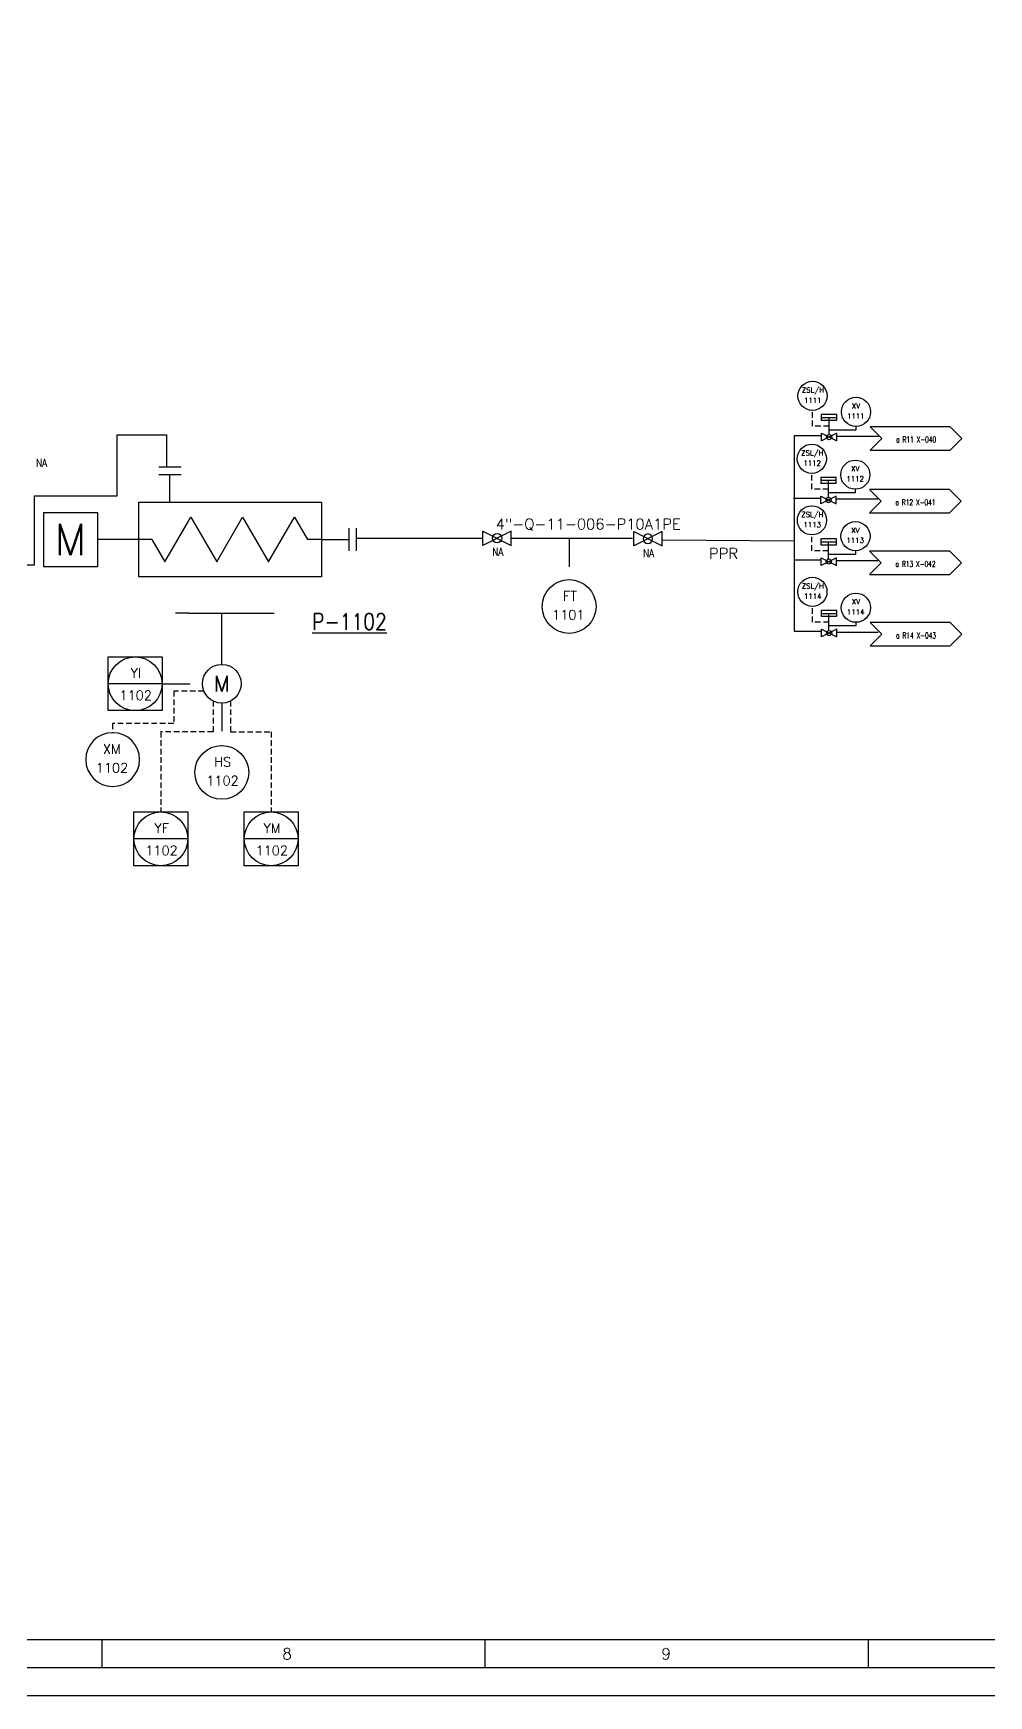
# Model space of a CAD drawing. Header units: millimetres. Extents: x 559 to 3993, y 623 to 920.
# Drawn here: x 3810.8 to 3896, y 622.9 to 771.2 of the extents above; entities that cross this region are included whole.
import ezdxf
from ezdxf.enums import TextEntityAlignment as Align

# ---------------------------------------------------------------- set-up
doc = ezdxf.new("R2010")
doc.units = ezdxf.units.MM
doc.linetypes.add('TRAZOS', pattern=[0.75, 0.5, -0.25])
for name, color, linetype in [('EQUIPOS', 5, 'Continuous'), ('EQUIPOS 02', 1, 'Continuous'), ('FORMATO', 7, 'Continuous'), ('INSTRUMENTOS', 1, 'Continuous'), ('TEX', 7, 'Continuous'), ('TEX EQUIPOS', 6, 'Continuous'), ('TEXTO-VALVULAS Y ACCESORIOS', 7, 'Continuous'), ('TUBERIA', 5, 'Continuous'), ('TUBERÍA2', 1, 'TRAZOS'), ('VALVULAS Y ACCESORIOS', 1, 'Continuous')]:
    doc.layers.add(name, color=color, linetype=linetype)
doc.layers.add('TUBERÍA3', color=1, linetype='Continuous', true_color=0xff0000)
doc.styles.add('PY', font='ROMANS.shx')
doc.styles.add('PY1', font='ROMANS.shx', dxfattribs={"width": 0.8})
doc.linetypes.add('SEÑAL_MECANICA2', pattern='A,4.411183,["o",PY,S=4.130212,R=360,X=0,Y=-1.374288],0.588817,-0.374158,["",PY,S=2,R=360,X=0,Y=-0.688262],-2.183682', length=7.55784)

# ---------------------------------------------------------------- blocks, each defined once
blk = doc.blocks.new('SEÑAL CIRCU MARCO')
at = {"color": 1, "linetype": 'Continuous', "ltscale": 0.5}
blk.add_line((5.7, 5.7), (-5.7, 5.7), dxfattribs=at)
at = {"color": 1, "flags": 128}
blk.add_lwpolyline([(5.7, 0), (-5.7, 0), (-5.7, 11.4), (5.7, 11.4)], close=True, dxfattribs=at)
at = {"color": 1}
blk.add_circle((0, 5.7), 5.7, dxfattribs=at)
at = {"style": 'PY'}
for tag, p in [('XXX', (0.18, 7.98)), ('YYY', (0.13, 3.24))]:
    blk.add_attdef(tag, text='', height=2, dxfattribs=at).set_placement(p, align=Align.MIDDLE)
blk = doc.blocks.new('SEÑAL CIR')
at = {"color": 1}
blk.add_circle((0, 5.7), 5.7, dxfattribs=at)
at = {"layer": 'INSTRUMENTOS', "linetype": 'Continuous', "style": 'PY', "flags": 4}
for p in [(0.18, 6.94), (0.13, 2.95)]:
    blk.add_attdef('---', text='', height=2, dxfattribs=at).set_placement(p, align=Align.CENTER)
blk = doc.blocks.new('VALV GLOB-V')
at = {"layer": 'INSTRUMENTOS', "color": 1, "flags": 128}
blk.add_lwpolyline([(5.7, -1.43), (5.7, 1.43), (0, -1.43), (0, 1.43)], close=True, dxfattribs=at)
at = {"layer": 'INSTRUMENTOS', "color": 1}
blk.add_circle((2.85, 0), 0.95, dxfattribs=at)
at = {"layer": 'INSTRUMENTOS', "color": 7, "linetype": 'SEÑAL_MECANICA2', "style": 'PY'}
blk.add_attdef('REF.', text='', height=2, dxfattribs=at).set_placement((3, -3.37), align=Align.MIDDLE)
blk = doc.blocks.new('MARCO-A1')
at = {"layer": 'FORMATO', "color": 5}
for p, q in [((488.92, 10), (488.92, 5)), ((557.33, 10), (557.33, 5)), ((625.75, 10), (625.75, 5))]:
    blk.add_line(p, q, dxfattribs=at)
at = {"layer": 'FORMATO', "color": 1}
blk.add_lwpolyline([(0, 594), (841, 594), (841, 0), (0, 0)], close=True, dxfattribs=at)
at = {"layer": 'FORMATO', "color": 5}
blk.add_lwpolyline([(5, 589), (836, 589), (836, 5), (5, 5)], close=True, dxfattribs=at)
at = {"layer": 'FORMATO', "color": 8, "linetype": 'Continuous'}
blk.add_lwpolyline([(10, 584), (831, 584), (831, 10), (10, 10)], close=True, dxfattribs=at)
at = {"layer": 'FORMATO', "color": 1, "style": 'PY'}
for s, p in [('8', (521.17, 6.5)), ('9', (588.85, 6.5))]:
    blk.add_text(s, height=2, dxfattribs=at).set_placement(p)
blk = doc.blocks.new('BOMBA VOLUMETRICA')
at = {"layer": 'EQUIPOS', "linetype": 'Continuous'}
for p, q in [((0, -3.12), (0, -0.67)), ((-11.27, -4.05), (-11.27, -8.85)), ((-11.27, -4.05), (-6.47, -4.05)), ((-6.47, -4.05), (-6.47, -8.85)), ((-0.45, -8.45), (1.86, -4.45)), ((1.86, -4.45), (4.17, -8.45)), ((4.17, -8.45), (6.48, -4.45)), ((6.48, -4.45), (8.79, -8.45)), ((8.79, -8.45), (11.1, -4.45)), ((11.1, -4.45), (12.25, -6.45)), ((-1.61, -6.45), (-6.47, -6.45)), ((-1.61, -6.45), (-0.45, -8.45)), ((13.52, -6.45), (12.25, -6.45)), ((13.52, -6.45), (15.97, -6.45)), ((-11.27, -8.85), (-6.47, -8.85))]:
    blk.add_line(p, q, dxfattribs=at)
at = {"layer": 'EQUIPOS', "linetype": 'Continuous', "flags": 128}
blk.add_lwpolyline([(-2.78, -3.12), (13.52, -3.12), (13.52, -9.79), (-2.78, -9.79)], close=True, dxfattribs=at)
at = {"layer": 'VALVULAS Y ACCESORIOS', "ltscale": 0.1}
for p, q in [((1, 0), (-1, 0)), ((1, -0.67), (-1, -0.67)), ((15.97, -7.45), (15.97, -5.45)), ((16.64, -7.45), (16.64, -5.45))]:
    blk.add_line(p, q, dxfattribs=at)
at = {"layer": 'EQUIPOS 02', "style": 'PY'}
blk.add_text('M', height=2.8, dxfattribs=at).set_placement((-8.87, -6.45), align=Align.MIDDLE)
at = {"layer": 'TEX EQUIPOS', "linetype": 'Continuous', "style": 'PY1', "width": 0.8}
blk.add_attdef('REF_EQUIPO', text='', height=3, dxfattribs=at).set_placement((2.35, -13.59), align=Align.MIDDLE_CENTER)
blk = doc.blocks.new('BANDERA DE FLUJO')
at = {"layer": 'TEX', "color": 1, "ltscale": 0.1, "flags": 128}
blk.add_lwpolyline([(-4, 4), (-31.46, 4), (-27.46, 0), (-31.46, -4), (-4, -4), (0, 0)], close=True, dxfattribs=at)
at = {"layer": 'TEX', "style": 'PY1', "width": 0.8}
for tag, p in [('ETIQUETA-LINEA-1', (-15.73, 0.61)), ('ETIQUETA-LINEA-2', (-15.73, -2.91))]:
    blk.add_attdef(tag, text='', height=2, dxfattribs=at).set_placement(p, align=Align.CENTER)

msp = doc.modelspace()

# ---------------------------------------------------------------- linework, layer by layer
at = {"color": 5}
for p, q in [((3878.67, 735.34), (3881.09, 735.34)), ((3882.48, 735.27), (3886.18, 735.27)), ((3878.62, 729.74), (3881.05, 729.73)), ((3882.42, 729.67), (3886.12, 729.67)), ((3878.63, 724.24), (3881.06, 724.24)), ((3882.43, 724.17), (3886.13, 724.17)), ((3824.71, 719.49), (3823.5, 719.49)), ((3824.71, 719.49), (3830.51, 719.49)), ((3830.51, 719.49), (3831.71, 719.49)), ((3831.71, 719.49), (3832.3, 719.49)), ((3878.67, 717.87), (3881.1, 717.86)), ((3882.47, 717.79), (3886.17, 717.79))]:
    msp.add_line(p, q, dxfattribs=at)
at = {"color": 1}
for p, q in [((3827.63, 718.96), (3827.63, 719.49)), ((3827.63, 714.91), (3827.63, 718.96))]:
    msp.add_line(p, q, dxfattribs=at)
msp.add_circle((3827.63, 713.18), 1.73, dxfattribs=at)
at = {"layer": 'TUBERIA', "color": 5}
for p, q in [((3818.29, 729.93), (3818.29, 735.4)), ((3818.29, 735.4), (3822.71, 735.4)), ((3822.71, 735.4), (3822.71, 732.5)), ((3878.67, 735.34), (3878.67, 717.87)), ((3810.93, 723.76), (3810.93, 729.93)), ((3810.93, 729.93), (3818.29, 729.93)), ((3866.88, 726.02), (3878.69, 725.94))]:
    msp.add_line(p, q, dxfattribs=at)
at = {"layer": 'TUBERIA', "color": 5, "linetype": 'Continuous'}
for p, q in [((3839.62, 726.16), (3847.05, 726.16)), ((3847.05, 726.16), (3850.92, 726.16)), ((3853.44, 726.16), (3864.26, 726.16)), ((3810.93, 723.76), (3803.73, 723.76))]:
    msp.add_line(p, q, dxfattribs=at)
at = {"layer": 'TUBERIA', "color": 1, "linetype": 'TRAZOS', "ltscale": 5}
for p, q in [((3858.6, 726.12), (3858.6, 722.47)), ((3822.3, 713.18), (3825.91, 713.18)), ((3827.63, 711.45), (3827.63, 707.67))]:
    msp.add_line(p, q, dxfattribs=at)
at = {"layer": 'TUBERÍA2'}
for points in [[(3881.78, 736.15), (3880.3, 736.15), (3880.3, 737.55)], [(3881.72, 730.55), (3880.24, 730.55), (3880.24, 731.94)], [(3881.73, 725.05), (3880.25, 725.05), (3880.25, 726.45)], [(3881.77, 718.68), (3880.29, 718.68), (3880.29, 720.07)], [(3826.03, 712.53), (3823.35, 712.53), (3823.35, 709.62), (3817.9, 709.62), (3817.9, 708.81)], [(3826.85, 711.64), (3826.85, 708.88), (3822.2, 708.88), (3822.2, 701.74)], [(3828.41, 711.64), (3828.41, 708.88), (3832.03, 708.88), (3832.03, 701.74)]]:
    msp.add_lwpolyline(points, dxfattribs=at)
at = {"layer": 'TUBERÍA3'}
for points in [[(3881.78, 735.84), (3884.2, 735.84)], [(3884.2, 735.84), (3884.2, 736.12)], [(3881.72, 730.23), (3884.14, 730.23)], [(3884.14, 730.23), (3884.14, 730.52)], [(3881.73, 724.74), (3884.15, 724.74)], [(3884.15, 724.74), (3884.15, 725.02)], [(3881.77, 718.36), (3884.19, 718.36)], [(3884.19, 718.36), (3884.19, 718.65)]]:
    msp.add_lwpolyline(points, dxfattribs=at)
at = {"layer": 'VALVULAS Y ACCESORIOS'}
for p, q in [((3881.08, 736.94), (3882.47, 736.94)), ((3881.78, 735.43), (3881.78, 736.94)), ((3881.03, 731.33), (3882.42, 731.33)), ((3881.72, 729.82), (3881.72, 731.33)), ((3881.04, 725.84), (3882.43, 725.84)), ((3881.73, 724.33), (3881.73, 725.84)), ((3881.08, 719.46), (3882.47, 719.46)), ((3881.77, 717.95), (3881.77, 719.46))]:
    msp.add_line(p, q, dxfattribs=at)
at = {"layer": 'VALVULAS Y ACCESORIOS', "flags": 128}
for points in [[(3881.08, 737.2), (3881.08, 736.68), (3882.47, 736.68), (3882.47, 737.2)], [(3881.03, 731.59), (3881.03, 731.07), (3882.42, 731.07), (3882.42, 731.59)], [(3881.04, 726.1), (3881.04, 725.58), (3882.43, 725.58), (3882.43, 726.1)], [(3881.08, 719.72), (3881.08, 719.2), (3882.47, 719.2), (3882.47, 719.72)]]:
    msp.add_lwpolyline(points, close=True, dxfattribs=at)

# ---------------------------------------------------------------- block references
at = {"xscale": 0.499409123998651, "yscale": 0.499409123998651, "zscale": 0.499409123998651}
msp.add_blockref('MARCO-A1', (3572.75, 622.89), dxfattribs=at)
at = {"linetype": 'Continuous'}
ref = msp.add_blockref('SEÑAL CIR', (3880.3, 737.56), dxfattribs=dict(at, xscale=0.22824623704188, yscale=0.22824623704188, zscale=0.22824623704188))
ref.add_attrib('---', 'ZSL/H', dxfattribs={"layer": 'INSTRUMENTOS', "color": 7, "linetype": 'Continuous', "height": 0.456, "style": 'PY'}).set_placement((3880.34, 739.15), align=Align.CENTER)
ref.add_attrib('---', '1111', dxfattribs={"layer": 'INSTRUMENTOS', "color": 7, "linetype": 'Continuous', "height": 0.456, "style": 'PY'}).set_placement((3880.33, 738.24), align=Align.CENTER)
ref = msp.add_blockref('SEÑAL CIR', (3884.18, 736.14), dxfattribs=dict(at, xscale=0.2282462370418504, yscale=0.2282462370418504, zscale=0.2282462370418504))
ref.add_attrib('---', 'XV', dxfattribs={"layer": 'INSTRUMENTOS', "color": 7, "linetype": 'Continuous', "height": 0.456, "style": 'PY'}).set_placement((3884.18, 737.74), align=Align.CENTER)
ref.add_attrib('---', '1111', dxfattribs={"layer": 'INSTRUMENTOS', "color": 7, "linetype": 'Continuous', "height": 0.456, "style": 'PY'}).set_placement((3884.16, 736.84), align=Align.CENTER)
ref = msp.add_blockref('BANDERA DE FLUJO', (3893.63, 735.07), dxfattribs=dict(xscale=0.2602282944269402, yscale=0.2602282944269402, zscale=0.2602282944269402))
ref.add_attrib('ETIQUETA-LINEA-1', 'a R11 X-040', dxfattribs={"layer": 'TEX', "height": 0.5205, "style": 'PY1', "width": 0.6}).set_placement((3889.54, 735.23), align=Align.TOP_CENTER)
ref = msp.add_blockref('SEÑAL CIR', (3880.24, 731.95), dxfattribs=dict(at, xscale=0.22824623704188, yscale=0.22824623704188, zscale=0.22824623704188))
ref.add_attrib('---', 'ZSL/H', dxfattribs={"layer": 'INSTRUMENTOS', "color": 7, "linetype": 'Continuous', "height": 0.456, "style": 'PY'}).set_placement((3880.28, 733.54), align=Align.CENTER)
ref.add_attrib('---', '1112', dxfattribs={"layer": 'INSTRUMENTOS', "color": 7, "linetype": 'Continuous', "height": 0.456, "style": 'PY'}).set_placement((3880.27, 732.63), align=Align.CENTER)
for p, xscale, yscale, zscale in [((3881.1, 735.18), 0.2402591968861304, 0.2402591968861304, 0.2402591968861304), ((3881.05, 729.57), 0.2402591968861304, 0.2402591968861304, 0.2402591968861304), ((3850.92, 726.16), 0.4431663157893854, 0.4431663157893854, 0.4431663157893854), ((3866.89, 726.12), -0.4431663157894946, 0.4431663157894946, 0.4431663157894525), ((3881.06, 724.08), 0.2402591968861304, 0.2402591968861304, 0.2402591968861304), ((3881.1, 717.7), 0.2402591968861304, 0.2402591968861304, 0.2402591968861304)]:
    msp.add_blockref('VALV GLOB-V', p, dxfattribs=dict(at, xscale=xscale, yscale=yscale, zscale=zscale))
ref = msp.add_blockref('SEÑAL CIR', (3884.12, 730.53), dxfattribs=dict(at, xscale=0.2282462370418504, yscale=0.2282462370418504, zscale=0.2282462370418504))
ref.add_attrib('---', 'XV', dxfattribs={"layer": 'INSTRUMENTOS', "color": 7, "linetype": 'Continuous', "height": 0.456, "style": 'PY'}).set_placement((3884.12, 732.14), align=Align.CENTER)
ref.add_attrib('---', '1112', dxfattribs={"layer": 'INSTRUMENTOS', "color": 7, "linetype": 'Continuous', "height": 0.456, "style": 'PY'}).set_placement((3884.1, 731.23), align=Align.CENTER)
msp.add_blockref('BOMBA VOLUMETRICA', (3823.01, 732.5), dxfattribs=at)
ref = msp.add_blockref('BANDERA DE FLUJO', (3893.57, 729.46), dxfattribs=dict(xscale=0.2602282944269402, yscale=0.2602282944269402, zscale=0.2602282944269402))
ref.add_attrib('ETIQUETA-LINEA-1', 'a R12 X-041', dxfattribs={"layer": 'TEX', "height": 0.5205, "style": 'PY1', "width": 0.6}).set_placement((3889.48, 729.62), align=Align.TOP_CENTER)
ref = msp.add_blockref('SEÑAL CIR', (3880.25, 726.46), dxfattribs=dict(at, xscale=0.22824623704188, yscale=0.22824623704188, zscale=0.22824623704188))
ref.add_attrib('---', 'ZSL/H', dxfattribs={"layer": 'INSTRUMENTOS', "color": 7, "linetype": 'Continuous', "height": 0.456, "style": 'PY'}).set_placement((3880.29, 728.05), align=Align.CENTER)
ref.add_attrib('---', '1113', dxfattribs={"layer": 'INSTRUMENTOS', "color": 7, "linetype": 'Continuous', "height": 0.456, "style": 'PY'}).set_placement((3880.28, 727.14), align=Align.CENTER)
ref = msp.add_blockref('SEÑAL CIR', (3884.13, 725.04), dxfattribs=dict(at, xscale=0.2282462370418504, yscale=0.2282462370418504, zscale=0.2282462370418504))
ref.add_attrib('---', 'XV', dxfattribs={"layer": 'INSTRUMENTOS', "color": 7, "linetype": 'Continuous', "height": 0.456, "style": 'PY'}).set_placement((3884.13, 726.64), align=Align.CENTER)
ref.add_attrib('---', '1113', dxfattribs={"layer": 'INSTRUMENTOS', "color": 7, "linetype": 'Continuous', "height": 0.456, "style": 'PY'}).set_placement((3884.11, 725.74), align=Align.CENTER)
ref = msp.add_blockref('BANDERA DE FLUJO', (3893.58, 723.97), dxfattribs=dict(xscale=0.2602282944269402, yscale=0.2602282944269402, zscale=0.2602282944269402))
ref.add_attrib('ETIQUETA-LINEA-1', 'a R13 X-042', dxfattribs={"layer": 'TEX', "height": 0.5205, "style": 'PY1', "width": 0.6}).set_placement((3889.49, 724.12), align=Align.TOP_CENTER)
ref = msp.add_blockref('SEÑAL CIR', (3858.6, 717.67), dxfattribs=dict(at, xscale=0.4210079999999652, yscale=0.4210079999999652, zscale=0.4210079999999652))
ref.add_attrib('---', 'FT', dxfattribs={"layer": 'INSTRUMENTOS', "color": 7, "linetype": 'Continuous', "height": 0.842, "style": 'PY'}).set_placement((3858.67, 720.59), align=Align.CENTER)
ref.add_attrib('---', '1101', dxfattribs={"layer": 'INSTRUMENTOS', "color": 7, "linetype": 'Continuous', "height": 0.842, "style": 'PY'}).set_placement((3858.53, 718.91), align=Align.CENTER)
ref = msp.add_blockref('SEÑAL CIR', (3880.29, 720.08), dxfattribs=dict(at, xscale=0.22824623704188, yscale=0.22824623704188, zscale=0.22824623704188))
ref.add_attrib('---', 'ZSL/H', dxfattribs={"layer": 'INSTRUMENTOS', "color": 7, "linetype": 'Continuous', "height": 0.456, "style": 'PY'}).set_placement((3880.33, 721.67), align=Align.CENTER)
ref.add_attrib('---', '1114', dxfattribs={"layer": 'INSTRUMENTOS', "color": 7, "linetype": 'Continuous', "height": 0.456, "style": 'PY'}).set_placement((3880.32, 720.76), align=Align.CENTER)
ref = msp.add_blockref('SEÑAL CIR', (3884.17, 718.66), dxfattribs=dict(at, xscale=0.2282462370418504, yscale=0.2282462370418504, zscale=0.2282462370418504))
ref.add_attrib('---', 'XV', dxfattribs={"layer": 'INSTRUMENTOS', "color": 7, "linetype": 'Continuous', "height": 0.456, "style": 'PY'}).set_placement((3884.17, 720.27), align=Align.CENTER)
ref.add_attrib('---', '1114', dxfattribs={"layer": 'INSTRUMENTOS', "color": 7, "linetype": 'Continuous', "height": 0.456, "style": 'PY'}).set_placement((3884.15, 719.36), align=Align.CENTER)
ref = msp.add_blockref('BANDERA DE FLUJO', (3893.62, 717.59), dxfattribs=dict(xscale=0.2602282944269402, yscale=0.2602282944269402, zscale=0.2602282944269402))
ref.add_attrib('ETIQUETA-LINEA-1', 'a R14 X-043', dxfattribs={"layer": 'TEX', "height": 0.5205, "style": 'PY1', "width": 0.6}).set_placement((3889.53, 717.75), align=Align.TOP_CENTER)
for p, xscale, yscale, zscale, values in [((3819.9, 710.78), 0.4210079999999652, 0.4210079999999652, 0.4210079999999652, {'XXX': 'YI', 'YYY': '1102'}), ((3822.2, 696.94), 0.4210080000000198, 0.4210080000000198, 0.4210080000000198, {'XXX': 'YF', 'YYY': '1102'}), ((3832.03, 696.94), 0.4210080000000198, 0.4210080000000198, 0.4210080000000198, {'XXX': 'YM', 'YYY': '1102'})]:
    msp.add_blockref('SEÑAL CIRCU MARCO', p, dxfattribs=dict(xscale=xscale, yscale=yscale, zscale=zscale)).add_auto_attribs(values)
ref = msp.add_blockref('SEÑAL CIR', (3817.9, 704.01), dxfattribs=dict(at, xscale=-0.4210080000000198, yscale=0.4210080000000198, zscale=0.4210080000000198))
ref.add_attrib('---', 'XM', dxfattribs={"layer": 'INSTRUMENTOS', "color": 7, "linetype": 'Continuous', "height": 0.842, "style": 'PY'}).set_placement((3817.82, 706.94), align=Align.CENTER)
ref.add_attrib('---', '1102', dxfattribs={"layer": 'INSTRUMENTOS', "color": 7, "linetype": 'Continuous', "height": 0.842, "style": 'PY'}).set_placement((3817.84, 705.26), align=Align.CENTER)
ref = msp.add_blockref('SEÑAL CIR', (3827.63, 702.87), dxfattribs=dict(at, xscale=0.4210079999999652, yscale=0.4210079999999652, zscale=0.4210079999999652))
ref.add_attrib('---', 'HS', dxfattribs={"layer": 'INSTRUMENTOS', "color": 7, "linetype": 'Continuous', "height": 0.842, "style": 'PY'}).set_placement((3827.71, 705.79), align=Align.CENTER)
ref.add_attrib('---', '1102', dxfattribs={"layer": 'INSTRUMENTOS', "color": 7, "linetype": 'Continuous', "height": 0.842, "style": 'PY'}).set_placement((3827.69, 704.11), align=Align.CENTER)

# ---------------------------------------------------------------- texts
at = {"color": 7, "style": 'PY'}
msp.add_text('M', height=1.4, dxfattribs=at).set_placement((3827.63, 713.18), align=Align.MIDDLE)
at = {"layer": 'EQUIPOS', "color": 6, "linetype": 'Continuous', "style": 'PY', "width": 0.85}
msp.add_text('%%UP-1102', height=1.44, dxfattribs=at).set_placement((3839.01, 718), align=Align.CENTER)
at = {"layer": 'TEX', "color": 7, "char_height": 0.714, "width": 10.2133, "attachment_point": 5, "style": 'PY1'}
for insert in [(3811.56, 732.89), (3852.24, 724.94), (3865.69, 724.83)]:
    msp.add_mtext('NA', dxfattribs=dict(at, insert=insert))
at = {"layer": 'TEXTO-VALVULAS Y ACCESORIOS', "style": 'PY'}
for s, p in [('4"-Q-11-006-P10A1PE', (3860.3, 726.94)), ('PPR', (3872.37, 724.32))]:
    msp.add_text(s, height=0.96, dxfattribs=at).set_placement(p, align=Align.CENTER)

doc.saveas('drawing.dxf')
